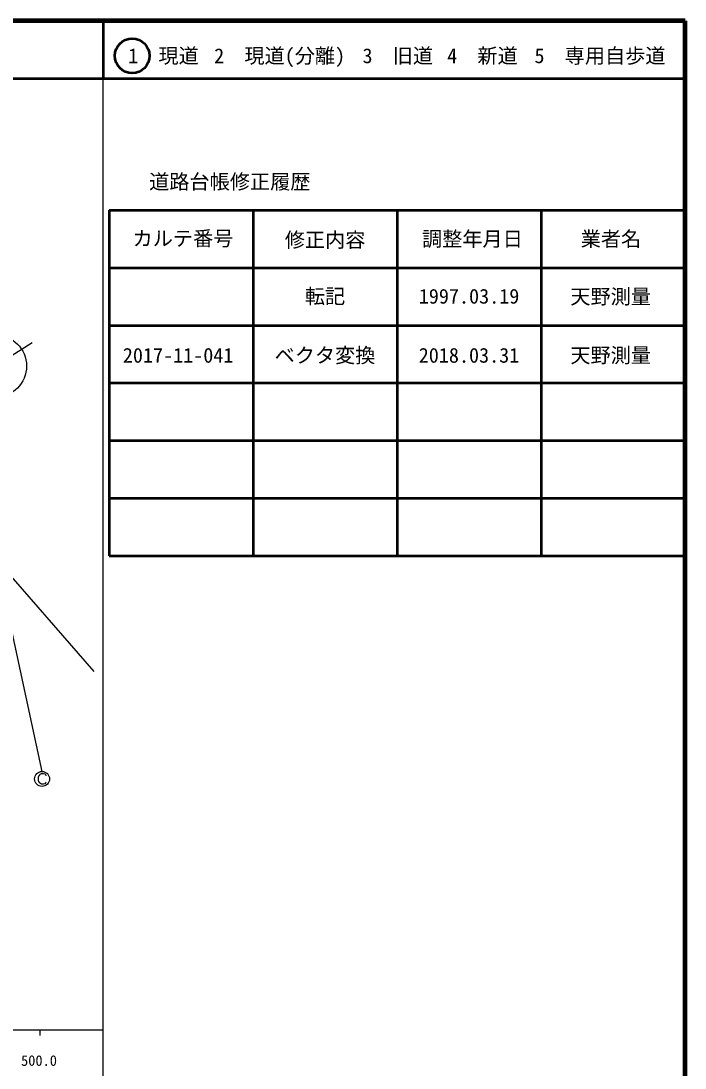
# Model space of a CAD drawing. Units: millimetres, scale not verified. Extents: x 40000 to 680000, y 20000 to 380000.
# Drawn here: x 564706 to 680000, y 198357 to 380000 of the extents above; entities that cross this region are included whole.
import ezdxf
from ezdxf.enums import TextEntityAlignment as Align

# ---------------------------------------------------------------- set-up
doc = ezdxf.new("R2010")
doc.units = ezdxf.units.MM
doc.header["$LTSCALE"] = 1000
for name, color, linetype, lineweight in [('M-BMK-OTRS', 5, 'Continuous', 25), ('M-BMK-SRVR', 3, 'Continuous', 25), ('M-STR-STRC', 7, 'Continuous', 25), ('M-TTL', 2, 'Continuous', 140), ('M-TTL-BAND', 7, 'Continuous', 25), ('M-TTL-FRAM', 2, 'Continuous', 50), ('M-TTL-LINE', 7, 'Continuous', 50)]:
    doc.layers.add(name, color=color, linetype=linetype, lineweight=lineweight)
doc.layers.add('M-TTL-TXT', color=7, linetype='Continuous')
doc.styles.add('ＭＳ ゴシック', font='')
doc.styles.get('ＭＳ ゴシック').set_extended_font_data('MS Gothic')

msp = doc.modelspace()

# ---------------------------------------------------------------- linework, layer by layer
at = {"layer": 'M-BMK-OTRS'}
msp.add_line((559907, 287170), (577334, 267157), dxfattribs=at)
at = {"layer": 'M-BMK-SRVR'}
msp.add_line((566679, 324141), (553904, 316122), dxfattribs=at)
msp.add_circle((560292, 320131), 5387, dxfattribs=at)
at = {"layer": 'M-STR-STRC'}
for p, q in [((568376, 249807), (561863, 280135)), ((567775, 248755), (567842, 249039)), ((567842, 249039), (567912, 249126)), ((567912, 249126), (568061, 249328)), ((568061, 249328), (568263, 249465)), ((568263, 249465), (568625, 249468)), ((568625, 249468), (568836, 249401)), ((568836, 249401), (568979, 249258)), ((568979, 249258), (569055, 249039)), ((567775, 248325), (567775, 248755)), ((567836, 248050), (567775, 248325)), ((567982, 247831), (567836, 248050)), ((568120, 247691), (567982, 247831)), ((568272, 247618), (568120, 247691)), ((568628, 247618), (568272, 247618)), ((568839, 247685), (568628, 247618)), ((568982, 247834), (568839, 247685)), ((569046, 247965), (568982, 247834))]:
    msp.add_line(p, q, dxfattribs=at)
msp.add_circle((568376, 248507), 1300, dxfattribs=at)
msp.add_circle((568376, 248507), 1300, dxfattribs=at)
at = {"layer": 'M-TTL'}
for p, q in [((680000, 380000), (40000, 380000)), ((680000, 20000), (680000, 380000))]:
    msp.add_line(p, q, dxfattribs=at)
at = {"layer": 'M-TTL-BAND'}
for p, q in [((579000, 20000), (579000, 370000)), ((40000, 205000), (579000, 205000)), ((568000, 205000), (568000, 204000))]:
    msp.add_line(p, q, dxfattribs=at)
at = {"layer": 'M-TTL-FRAM'}
for p, q in [((580000, 347197), (580000, 287197)), ((580000, 347197), (680000, 347197)), ((580000, 287197), (680000, 287197))]:
    msp.add_line(p, q, dxfattribs=at)
at = {"layer": 'M-TTL-LINE'}
for p, q in [((579000, 380000), (579000, 370000)), ((40000, 370000), (680000, 370000)), ((605000, 347197), (605000, 287197)), ((630000, 347197), (630000, 287197)), ((655000, 347197), (655000, 287197)), ((580000, 337197), (680000, 337197)), ((580000, 327197), (680000, 327197)), ((580000, 317197), (680000, 317197)), ((580000, 307197), (680000, 307197)), ((580000, 297197), (680000, 297197))]:
    msp.add_line(p, q, dxfattribs=at)
msp.add_circle((584031, 373958), 3000, dxfattribs=at)

# ---------------------------------------------------------------- texts
at = {"layer": 'M-TTL-BAND', "style": 'ＭＳ ゴシック'}
msp.add_text('500.0', height=1833, dxfattribs=at).set_placement((567844, 198195), align=Align.BOTTOM_CENTER)
at = {"layer": 'M-TTL-TXT', "style": 'ＭＳ ゴシック'}
for s, p in [('1\u3000現道', (589448, 373958)), ('2\u3000現道(分離)', (609619, 373958)), ('3\u3000旧道', (630121, 373958)), ('4\u3000新道', (644824, 373958)), ('5\u3000専用自歩道', (665228, 373958)), ('道路台帳修正履歴', (600968, 352113)), ('カルテ番号', (592839, 342277)), ('修正内容', (617509, 342023)), ('調整年月日', (643089, 342197)), ('業者名', (667134, 342197)), ('転記', (617500, 332245)), ('1997.03.19', (642500, 332245)), ('天野測量', (667077, 332189)), ('ベクタ変換', (617489, 322000)), ('天野測量', (667078, 322000)), ('2017-11-041', (592000, 322000)), ('2018.03.31', (642491, 322000))]:
    msp.add_text(s, height=2566, dxfattribs=at).set_placement(p, align=Align.MIDDLE_CENTER)

doc.saveas('drawing.dxf')
